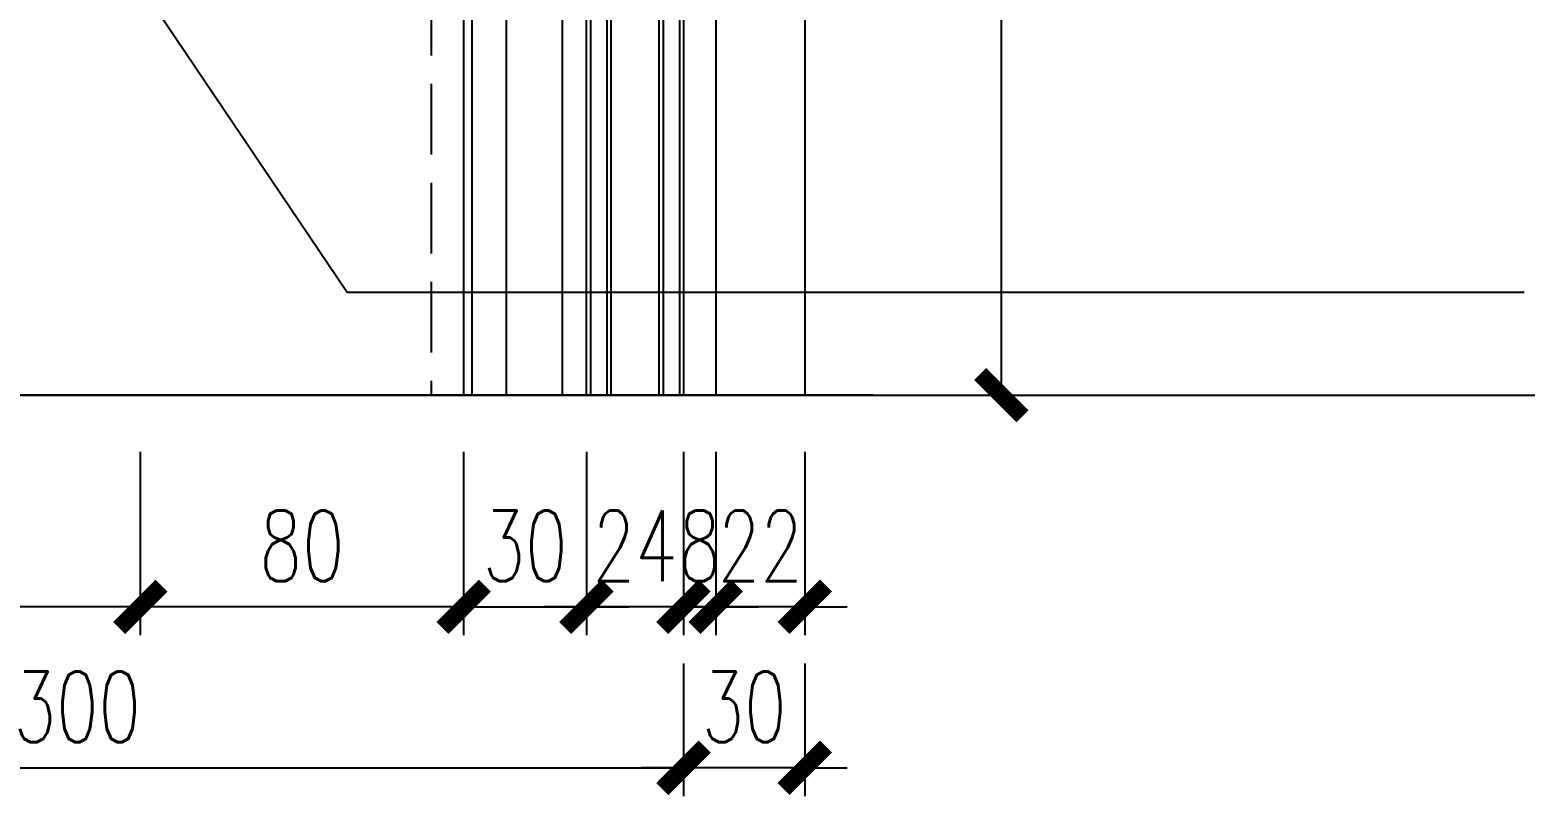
# Model space of a CAD drawing. Extents: x -160106 to 966792, y -663931 to 1550022.
# Drawn here: x -75415.2 to -75045.3, y -86234.9 to -86045.4 of the extents above; entities that cross this region are included whole.
import ezdxf
from ezdxf.xclip import XClip

# ---------------------------------------------------------------- set-up
doc = ezdxf.new("R2010")
doc.units = 0
doc.linetypes.add('ZN-DASH', pattern=[0.35, 0.25, -0.1])
for name, color, linetype in [('!ZN1-填充-8', 8, 'Continuous'), ('!ZN3-玻璃幕墙-4', 4, 'Continuous'), ('!ZN5-钢材投影-40', 40, 'Continuous'), ('!ZN5-铝材投影-112', 112, 'Continuous'), ('!ZN6-虚线-8', 8, 'ZN-DASH'), ('20剖面图$0$A-SFCE', 30, 'Continuous'), ('3符号', 173, 'Continuous'), ('DIM', 173, 'Continuous')]:
    doc.layers.add(name, color=color, linetype=linetype)
doc.styles.add('DHTEXT-1', font='ROMANS.shx', dxfattribs={"width": 0.7, "bigfont": 'CHINESE.shx'})
doc.dimstyles.new('ZN7', dxfattribs={"dimscale": 7, "dimtxt": 2.5, "dimasz": 1.5, "dimexe": 1, "dimexo": 2, "dimgap": 0.9, "dimtad": 1, "dimdec": 0, "dimdsep": 46, "dimtxsty": 'DHTEXT-1', "dimblk": 'ARCHTICK', "dimcen": 2.5, "dimclrd": 173, "dimclre": 173, "dimclrt": 7, "dimazin": 2, "dimtfac": 1, "dimtix": 1, "dimtmove": 2, "dimatfit": 3, "dimfxl": 0, "dimarcsym": 0})

# ---------------------------------------------------------------- blocks, each defined once
blk = doc.blocks.new('*U1407')
at = {"layer": '!ZN1-填充-8'}
for p, q in [((-23, -8.000001027907274), (-23.00000000001455, -968.0852176075241)), ((-19.00000102947524, -7.999999998435669), (-19.00000102947524, -968.0852165780561)), ((-4.999999091349309, -7.999999998435669), (-4.999999091363861, -968.0852165780561)), ((-1.000000120824552, -8.000001027907274), (-1.000000120839104, -968.0852176075241))]:
    blk.add_line(p, q, dxfattribs=at)
at = {"layer": '!ZN3-玻璃幕墙-4'}
for points in [[(-24.00000000001455, -968.0852176075241), (-24, -9.000001027907274), (-23, -8.000001027907274), (-19, -8.000001027907274), (-18, -9.000001027907274), (-18.00000000001455, -968.0852176075241)], [(-6.000000000014552, -968.0852176075241), (-6, -9.000001027903636), (-5, -8.000001027903636), (-1, -8.000001027903636), (0, -9.000001027903636), (-1.455191522836685e-11, -968.0852176075241)]]:
    blk.add_lwpolyline(points, dxfattribs=at)
at = {"layer": '!ZN5-钢材投影-40', "ltscale": 0.3}
blk.add_line((-54.39999999999418, 1581.043944397796), (-54.39999999999418, -968.0852176075241), dxfattribs=at)
at = {"layer": '!ZN5-铝材投影-112'}
for p, q in [((7.999997113627614, 1581.043944397796), (7.999997113627614, -968.0852176075241)), ((30.0000000448199, 1581.043944397796), (30.0000000448199, -968.0852176075241)), ((-52.40170605068852, -39.99999999995634), (-52.40170605068852, -968.0852176075241)), ((-43.9017349172791, -39.99999999995634), (-43.9017349172791, -968.0852176075241)), ((-30.00001585268183, -39.99999999995634), (-30.00001585268183, -968.0852176075241))]:
    blk.add_line(p, q, dxfattribs=at)
at = {"layer": '!ZN6-虚线-8', "color": 8, "linetype": 'ZN-DASH', "ltscale": 70}
blk.add_line((-62.39999999999418, 1581.043944397796), (-62.39999999999418, -968.0852176075241), dxfattribs=at)
blk = doc.blocks.new('20250828132035')
at = {"ltscale": 50}
blk.add_blockref('*U1407', (599.9999832845642, 12550.00000033344), dxfattribs=at)
blk = doc.blocks.new('_ArchTick')
at = {"color": 0, "linetype": 'ByBlock', "const_width": 0.4}
blk.add_lwpolyline([(-0.5, -0.5), (0.5, 0.5)], dxfattribs=at)
blk = doc.blocks.new('*D1495')
at = {"layer": 'Defpoints', "color": 0, "ltscale": 70, "transparency": 16777216}
for p in [(-75245.46898895525, -86135.7314609808), (-75223.46898602406, -86135.7314609808), (-75245.46898895525, -86188.06880164752)]:
    blk.add_point(p, dxfattribs=at)
at = {"layer": 'DIM', "color": 173, "linetype": 'ByBlock', "lineweight": -2, "ltscale": 70, "transparency": 16777216}
for p, q in [((-75245.46898895525, -86149.7314609808), (-75245.46898895525, -86195.06880164752)), ((-75223.46898602406, -86149.7314609808), (-75223.46898602406, -86195.06880164752)), ((-75245.46898895525, -86188.06880164752), (-75255.96898895525, -86188.06880164752)), ((-75223.46898602406, -86188.06880164752), (-75245.46898895525, -86188.06880164752)), ((-75223.46898602406, -86188.06880164752), (-75212.96898602406, -86188.06880164752))]:
    blk.add_line(p, q, dxfattribs=at)
at = {"layer": 'DIM', "color": 173, "lineweight": -2, "ltscale": 70, "transparency": 16777216, "xscale": 10.5, "yscale": 10.5, "zscale": 10.5}
blk.add_blockref('_ArchTick', (-75245.46898895525, -86188.06880164752), dxfattribs=at)
at = {"layer": 'DIM', "color": 173, "lineweight": -2, "ltscale": 70, "transparency": 16777216, "xscale": 10.5, "yscale": 10.5, "zscale": 10.5, "rotation": 180}
blk.add_blockref('_ArchTick', (-75223.46898602406, -86188.06880164752), dxfattribs=at)
at = {"layer": 'DIM', "color": 7, "ltscale": 70, "transparency": 16777216, "insert": (-75234.46898748966, -86173.01880164751), "char_height": 17.5, "attachment_point": 5, "style": 'DHTEXT-1'}
blk.add_mtext('22', dxfattribs=at)
blk = doc.blocks.new('*D1496')
at = {"layer": 'Defpoints', "color": 0, "ltscale": 70, "transparency": 16777216}
for p in [(-75253.4689860689, -86135.7314609808), (-75245.46898895525, -86135.7314609808), (-75245.46898895525, -86188.06880164752)]:
    blk.add_point(p, dxfattribs=at)
at = {"layer": 'DIM', "color": 173, "linetype": 'ByBlock', "lineweight": -2, "ltscale": 70, "transparency": 16777216}
for p, q in [((-75253.4689860689, -86149.7314609808), (-75253.4689860689, -86195.06880164752)), ((-75245.46898895525, -86149.7314609808), (-75245.46898895525, -86195.06880164752)), ((-75253.4689860689, -86188.06880164752), (-75263.9689860689, -86188.06880164752)), ((-75253.4689860689, -86188.06880164752), (-75245.46898895525, -86188.06880164752)), ((-75245.46898895525, -86188.06880164752), (-75234.96898895525, -86188.06880164752))]:
    blk.add_line(p, q, dxfattribs=at)
at = {"layer": 'DIM', "color": 173, "lineweight": -2, "ltscale": 70, "transparency": 16777216, "xscale": 10.5, "yscale": 10.5, "zscale": 10.5}
blk.add_blockref('_ArchTick', (-75253.4689860689, -86188.06880164752), dxfattribs=at)
at = {"layer": 'DIM', "color": 173, "lineweight": -2, "ltscale": 70, "transparency": 16777216, "xscale": 10.5, "yscale": 10.5, "zscale": 10.5, "rotation": 180}
blk.add_blockref('_ArchTick', (-75245.46898895525, -86188.06880164752), dxfattribs=at)
at = {"layer": 'DIM', "color": 7, "ltscale": 70, "transparency": 16777216, "insert": (-75249.46898751208, -86173.01880164751), "char_height": 17.5, "attachment_point": 5, "style": 'DHTEXT-1'}
blk.add_mtext('8', dxfattribs=at)
blk = doc.blocks.new('*D1497')
at = {"layer": 'Defpoints', "color": 0, "ltscale": 70, "transparency": 16777216}
for p in [(-75277.4689860689, -86135.7314609808), (-75253.4689860689, -86135.7314609808), (-75277.4689860689, -86188.06880164752)]:
    blk.add_point(p, dxfattribs=at)
at = {"layer": 'DIM', "color": 173, "linetype": 'ByBlock', "lineweight": -2, "ltscale": 70, "transparency": 16777216}
for p, q in [((-75277.4689860689, -86149.7314609808), (-75277.4689860689, -86195.06880164752)), ((-75253.4689860689, -86149.7314609808), (-75253.4689860689, -86195.06880164752)), ((-75277.4689860689, -86188.06880164752), (-75287.9689860689, -86188.06880164752)), ((-75253.4689860689, -86188.06880164752), (-75277.4689860689, -86188.06880164752)), ((-75253.4689860689, -86188.06880164752), (-75242.9689860689, -86188.06880164752))]:
    blk.add_line(p, q, dxfattribs=at)
at = {"layer": 'DIM', "color": 173, "lineweight": -2, "ltscale": 70, "transparency": 16777216, "xscale": 10.5, "yscale": 10.5, "zscale": 10.5}
blk.add_blockref('_ArchTick', (-75277.4689860689, -86188.06880164752), dxfattribs=at)
at = {"layer": 'DIM', "color": 173, "lineweight": -2, "ltscale": 70, "transparency": 16777216, "xscale": 10.5, "yscale": 10.5, "zscale": 10.5, "rotation": 180}
blk.add_blockref('_ArchTick', (-75253.4689860689, -86188.06880164752), dxfattribs=at)
at = {"layer": 'DIM', "color": 7, "ltscale": 70, "transparency": 16777216, "insert": (-75265.4689860689, -86173.01880164751), "char_height": 17.5, "attachment_point": 5, "style": 'DHTEXT-1'}
blk.add_mtext('24', dxfattribs=at)
blk = doc.blocks.new('*D1498')
at = {"layer": 'Defpoints', "color": 0, "ltscale": 70, "transparency": 16777216}
for p in [(-75307.86898606888, -86135.7314609808), (-75277.4689860689, -86135.7314609808), (-75277.4689860689, -86188.06880164752)]:
    blk.add_point(p, dxfattribs=at)
at = {"layer": 'DIM', "color": 173, "linetype": 'ByBlock', "lineweight": -2, "ltscale": 70, "transparency": 16777216}
for p, q in [((-75307.86898606888, -86149.7314609808), (-75307.86898606888, -86195.06880164752)), ((-75277.4689860689, -86149.7314609808), (-75277.4689860689, -86195.06880164752)), ((-75307.86898606888, -86188.06880164752), (-75318.36898606888, -86188.06880164752)), ((-75307.86898606888, -86188.06880164752), (-75277.4689860689, -86188.06880164752)), ((-75277.4689860689, -86188.06880164752), (-75266.9689860689, -86188.06880164752))]:
    blk.add_line(p, q, dxfattribs=at)
at = {"layer": 'DIM', "color": 173, "lineweight": -2, "ltscale": 70, "transparency": 16777216, "xscale": 10.5, "yscale": 10.5, "zscale": 10.5}
blk.add_blockref('_ArchTick', (-75307.86898606888, -86188.06880164752), dxfattribs=at)
at = {"layer": 'DIM', "color": 173, "lineweight": -2, "ltscale": 70, "transparency": 16777216, "xscale": 10.5, "yscale": 10.5, "zscale": 10.5, "rotation": 180}
blk.add_blockref('_ArchTick', (-75277.4689860689, -86188.06880164752), dxfattribs=at)
at = {"layer": 'DIM', "color": 7, "ltscale": 70, "transparency": 16777216, "insert": (-75292.6689860689, -86173.01880164751), "char_height": 17.5, "attachment_point": 5, "style": 'DHTEXT-1'}
blk.add_mtext('30', dxfattribs=at)
blk = doc.blocks.new('*D1499')
at = {"layer": 'Defpoints', "color": 0, "ltscale": 70, "transparency": 16777216}
for p in [(-75387.86898606888, -86135.7314609808), (-75307.86898606888, -86135.7314609808), (-75387.86898606888, -86188.06880164752)]:
    blk.add_point(p, dxfattribs=at)
at = {"layer": 'DIM', "color": 173, "linetype": 'ByBlock', "lineweight": -2, "ltscale": 70, "transparency": 16777216}
for p, q in [((-75387.86898606888, -86149.7314609808), (-75387.86898606888, -86195.06880164752)), ((-75307.86898606888, -86149.7314609808), (-75307.86898606888, -86195.06880164752)), ((-75307.86898606888, -86188.06880164752), (-75387.86898606888, -86188.06880164752))]:
    blk.add_line(p, q, dxfattribs=at)
at = {"layer": 'DIM', "color": 173, "lineweight": -2, "ltscale": 70, "transparency": 16777216, "xscale": 10.5, "yscale": 10.5, "zscale": 10.5, "rotation": 180}
blk.add_blockref('_ArchTick', (-75387.86898606888, -86188.06880164752), dxfattribs=at)
at = {"layer": 'DIM', "color": 173, "lineweight": -2, "ltscale": 70, "transparency": 16777216, "xscale": 10.5, "yscale": 10.5, "zscale": 10.5}
blk.add_blockref('_ArchTick', (-75307.86898606888, -86188.06880164752), dxfattribs=at)
at = {"layer": 'DIM', "color": 7, "ltscale": 70, "transparency": 16777216, "insert": (-75347.86898606888, -86173.01880164751), "char_height": 17.5, "attachment_point": 5, "style": 'DHTEXT-1'}
blk.add_mtext('80', dxfattribs=at)
blk = doc.blocks.new('*D1500')
at = {"layer": 'Defpoints', "color": 0, "ltscale": 70, "transparency": 16777216}
for p in [(-75507.87070104275, -86135.7314609808), (-75387.86898606888, -86135.7314609808), (-75507.87070104275, -86188.06880164752)]:
    blk.add_point(p, dxfattribs=at)
at = {"layer": 'DIM', "color": 173, "linetype": 'ByBlock', "lineweight": -2, "ltscale": 70, "transparency": 16777216}
for p, q in [((-75507.87070104275, -86149.7314609808), (-75507.87070104275, -86195.06880164752)), ((-75387.86898606888, -86149.7314609808), (-75387.86898606888, -86195.06880164752)), ((-75387.86898606888, -86188.06880164752), (-75507.87070104275, -86188.06880164752))]:
    blk.add_line(p, q, dxfattribs=at)
at = {"layer": 'DIM', "color": 173, "lineweight": -2, "ltscale": 70, "transparency": 16777216, "xscale": 10.5, "yscale": 10.5, "zscale": 10.5, "rotation": 180}
blk.add_blockref('_ArchTick', (-75507.87070104275, -86188.06880164752), dxfattribs=at)
at = {"layer": 'DIM', "color": 173, "lineweight": -2, "ltscale": 70, "transparency": 16777216, "xscale": 10.5, "yscale": 10.5, "zscale": 10.5}
blk.add_blockref('_ArchTick', (-75387.86898606888, -86188.06880164752), dxfattribs=at)
at = {"layer": 'DIM', "color": 7, "ltscale": 70, "transparency": 16777216, "insert": (-75447.86984355582, -86173.01880164751), "char_height": 17.5, "attachment_point": 5, "style": 'DHTEXT-1'}
blk.add_mtext('120', dxfattribs=at)
blk = doc.blocks.new('*D1502')
at = {"layer": 'Defpoints', "color": 0, "ltscale": 70, "transparency": 16777216}
for p in [(-75553.46896925682, -86188.06880164752), (-75253.4689860689, -86188.06880164752), (-75253.4689860689, -86227.9031809438)]:
    blk.add_point(p, dxfattribs=at)
at = {"layer": 'DIM', "color": 173, "linetype": 'ByBlock', "lineweight": -2, "ltscale": 70, "transparency": 16777216}
for p, q in [((-75553.46896925682, -86202.06880164752), (-75553.46896925682, -86234.9031809438)), ((-75253.4689860689, -86202.06880164752), (-75253.4689860689, -86234.9031809438)), ((-75553.46896925682, -86227.9031809438), (-75253.4689860689, -86227.9031809438))]:
    blk.add_line(p, q, dxfattribs=at)
at = {"layer": 'DIM', "color": 173, "lineweight": -2, "ltscale": 70, "transparency": 16777216, "xscale": 10.5, "yscale": 10.5, "zscale": 10.5, "rotation": 180}
blk.add_blockref('_ArchTick', (-75553.46896925682, -86227.9031809438), dxfattribs=at)
at = {"layer": 'DIM', "color": 173, "lineweight": -2, "ltscale": 70, "transparency": 16777216, "xscale": 10.5, "yscale": 10.5, "zscale": 10.5}
blk.add_blockref('_ArchTick', (-75253.4689860689, -86227.9031809438), dxfattribs=at)
at = {"layer": 'DIM', "color": 7, "ltscale": 70, "transparency": 16777216, "insert": (-75403.46897766285, -86212.8531809438), "char_height": 17.5, "attachment_point": 5, "style": 'DHTEXT-1'}
blk.add_mtext('300', dxfattribs=at)
blk = doc.blocks.new('*D1503')
at = {"layer": 'Defpoints', "color": 0, "ltscale": 70, "transparency": 16777216}
for p in [(-75253.4689860689, -86188.06880164752), (-75223.46898602406, -86188.06880164752), (-75253.4689860689, -86227.9031809438)]:
    blk.add_point(p, dxfattribs=at)
at = {"layer": 'DIM', "color": 173, "linetype": 'ByBlock', "lineweight": -2, "ltscale": 70, "transparency": 16777216}
for p, q in [((-75253.4689860689, -86202.06880164752), (-75253.4689860689, -86234.9031809438)), ((-75223.46898602406, -86202.06880164752), (-75223.46898602406, -86234.9031809438)), ((-75253.4689860689, -86227.9031809438), (-75263.9689860689, -86227.9031809438)), ((-75223.46898602406, -86227.9031809438), (-75253.4689860689, -86227.9031809438)), ((-75223.46898602406, -86227.9031809438), (-75212.96898602406, -86227.9031809438))]:
    blk.add_line(p, q, dxfattribs=at)
at = {"layer": 'DIM', "color": 173, "lineweight": -2, "ltscale": 70, "transparency": 16777216, "xscale": 10.5, "yscale": 10.5, "zscale": 10.5}
blk.add_blockref('_ArchTick', (-75253.4689860689, -86227.9031809438), dxfattribs=at)
at = {"layer": 'DIM', "color": 173, "lineweight": -2, "ltscale": 70, "transparency": 16777216, "xscale": 10.5, "yscale": 10.5, "zscale": 10.5, "rotation": 180}
blk.add_blockref('_ArchTick', (-75223.46898602406, -86227.9031809438), dxfattribs=at)
at = {"layer": 'DIM', "color": 7, "ltscale": 70, "transparency": 16777216, "insert": (-75238.46898604647, -86212.8531809438), "char_height": 17.5, "attachment_point": 5, "style": 'DHTEXT-1'}
blk.add_mtext('30', dxfattribs=at)
blk = doc.blocks.new('*D1506')
at = {"layer": 'Defpoints', "color": 0, "ltscale": 70, "transparency": 16777216}
for p in [(-75253.46898606891, -85214.22476143362), (-75253.46898606891, -86135.73146098082), (-75174.86837526519, -86135.73146098082)]:
    blk.add_point(p, dxfattribs=at)
at = {"layer": 'DIM', "color": 173, "linetype": 'ByBlock', "lineweight": -2, "ltscale": 70, "transparency": 16777216}
for p, q in [((-75239.46898606891, -85214.22476143362), (-75167.86837526519, -85214.22476143362)), ((-75174.86837526519, -85214.22476143362), (-75174.86837526519, -86135.73146098082)), ((-75239.46898606891, -86135.73146098082), (-75167.86837526519, -86135.73146098082))]:
    blk.add_line(p, q, dxfattribs=at)
at = {"layer": 'DIM', "color": 173, "lineweight": -2, "ltscale": 70, "transparency": 16777216, "xscale": 10.5, "yscale": 10.5, "zscale": 10.5}
for p, rotation in [((-75174.86837526519, -85214.22476143362), 90), ((-75174.86837526519, -86135.73146098082), 270)]:
    blk.add_blockref('_ArchTick', p, dxfattribs=dict(at, rotation=rotation))
at = {"layer": 'DIM', "color": 7, "ltscale": 70, "transparency": 16777216, "insert": (-75189.91837526519, -85674.9781112072), "char_height": 17.5, "attachment_point": 5, "rotation": 90, "style": 'DHTEXT-1'}
blk.add_mtext('DIM', dxfattribs=at)
blk = doc.blocks.new('20250828170426')
at = {"layer": '20剖面图$0$A-SFCE', "color": 8}
blk.add_line((-4002.639415584272, -7.683411240577698e-09), (-400.0000419477001, -8.149072527885437e-09), dxfattribs=at)

msp = doc.modelspace()

# ---------------------------------------------------------------- block references
at = {"ltscale": 50}
ref = msp.add_blockref('20250828132035', (-75853.46896935345, -97764.22476176704), dxfattribs=at)
XClip(ref).set_block_clipping_path([(-383.63329056040675, 11628.493300786242), (825.3595986764412, 14673.303161272313)])
at = {"ltscale": 40}
ref = msp.add_blockref('20250828170426', (-72624.75488989882, -86085.53741510288), dxfattribs=at)
XClip(ref).set_block_clipping_path([(-647.8784951991402, -640.0914555188865), (263.76884811958007, 367.44146499748604)])

# ---------------------------------------------------------------- dimensions: what is measured, and where the dimension line sits
at = {"layer": 'DIM', "ltscale": 70}
for p1, picture, middle in [((-75553.46896925682, -86188.06880164752), '*D1502', (-75403.46897766285, -86212.8531809438)), ((-75223.46898602406, -86188.06880164752), '*D1503', (-75238.46898604647, -86212.8531809438))]:
    dim = msp.add_linear_dim(base=(-75253.4689860689, -86227.9031809438), p1=p1, p2=(-75253.4689860689, -86188.06880164752), dimstyle='ZN7', dxfattribs=at)
    dim.commit()
    dim.dimension.update_dxf_attribs({"geometry": picture, "text_midpoint": middle})

# ---------------------------------------------------------------- next in the draw order: linework, layer by layer
at = {"layer": '3符号'}
msp.add_lwpolyline([(-75206.66898602406, -86135.7314609808), (-75714.88562296896, -86135.7314609808), (-75718.38567037157, -86149.7317896062), (-75725.38561271748, -86121.73112306774), (-75728.88562296896, -86135.7314609808), (-76237.10225991385, -86135.7314609808)], dxfattribs=at)

# ---------------------------------------------------------------- next in the draw order: dimensions: what is measured, and where the dimension line sits
at = {"layer": 'DIM', "ltscale": 70}
dim = msp.add_linear_dim(base=(-75174.86837526519, -86135.73146098082), p1=(-75253.46898606888, -85214.2247614336), p2=(-75253.46898606888, -86135.7314609808), angle=90, text='DIM', dimstyle='ZN7', dxfattribs=at)
dim.commit()
dim.dimension.update_dxf_attribs({"geometry": '*D1506', "text_midpoint": (-75189.91837526519, -85674.9781112072)})
for base, p1, p2, picture, middle in [((-75507.87070104275, -86188.06880164752), (-75387.86898606888, -86135.7314609808), (-75507.87070104275, -86135.7314609808), '*D1500', (-75447.86984355582, -86173.01880164751)), ((-75387.86898606888, -86188.06880164752), (-75307.86898606888, -86135.7314609808), (-75387.86898606888, -86135.7314609808), '*D1499', (-75347.86898606888, -86173.01880164751)), ((-75277.4689860689, -86188.06880164752), (-75307.86898606888, -86135.7314609808), (-75277.4689860689, -86135.7314609808), '*D1498', (-75292.6689860689, -86173.01880164751)), ((-75277.4689860689, -86188.06880164752), (-75253.4689860689, -86135.7314609808), (-75277.4689860689, -86135.7314609808), '*D1497', (-75265.4689860689, -86173.01880164751)), ((-75245.46898895525, -86188.06880164752), (-75253.4689860689, -86135.7314609808), (-75245.46898895525, -86135.7314609808), '*D1496', (-75249.46898751208, -86173.01880164751)), ((-75245.46898895525, -86188.06880164752), (-75223.46898602406, -86135.7314609808), (-75245.46898895525, -86135.7314609808), '*D1495', (-75234.46898748966, -86173.01880164751))]:
    dim = msp.add_linear_dim(base=base, p1=p1, p2=p2, dimstyle='ZN7', dxfattribs=at)
    dim.commit()
    dim.dimension.update_dxf_attribs({"geometry": picture, "text_midpoint": middle})

# ---------------------------------------------------------------- next in the draw order: leaders
at = {"layer": 'DIM'}
msp.add_leader([(-75408.15242835134, -86004.22476219347), (-75336.72980257683, -86110.21463794028), (-75045.4712276468, -86110.21463794028)], dimstyle='ZN7', dxfattribs=at)

doc.saveas('drawing.dxf')
